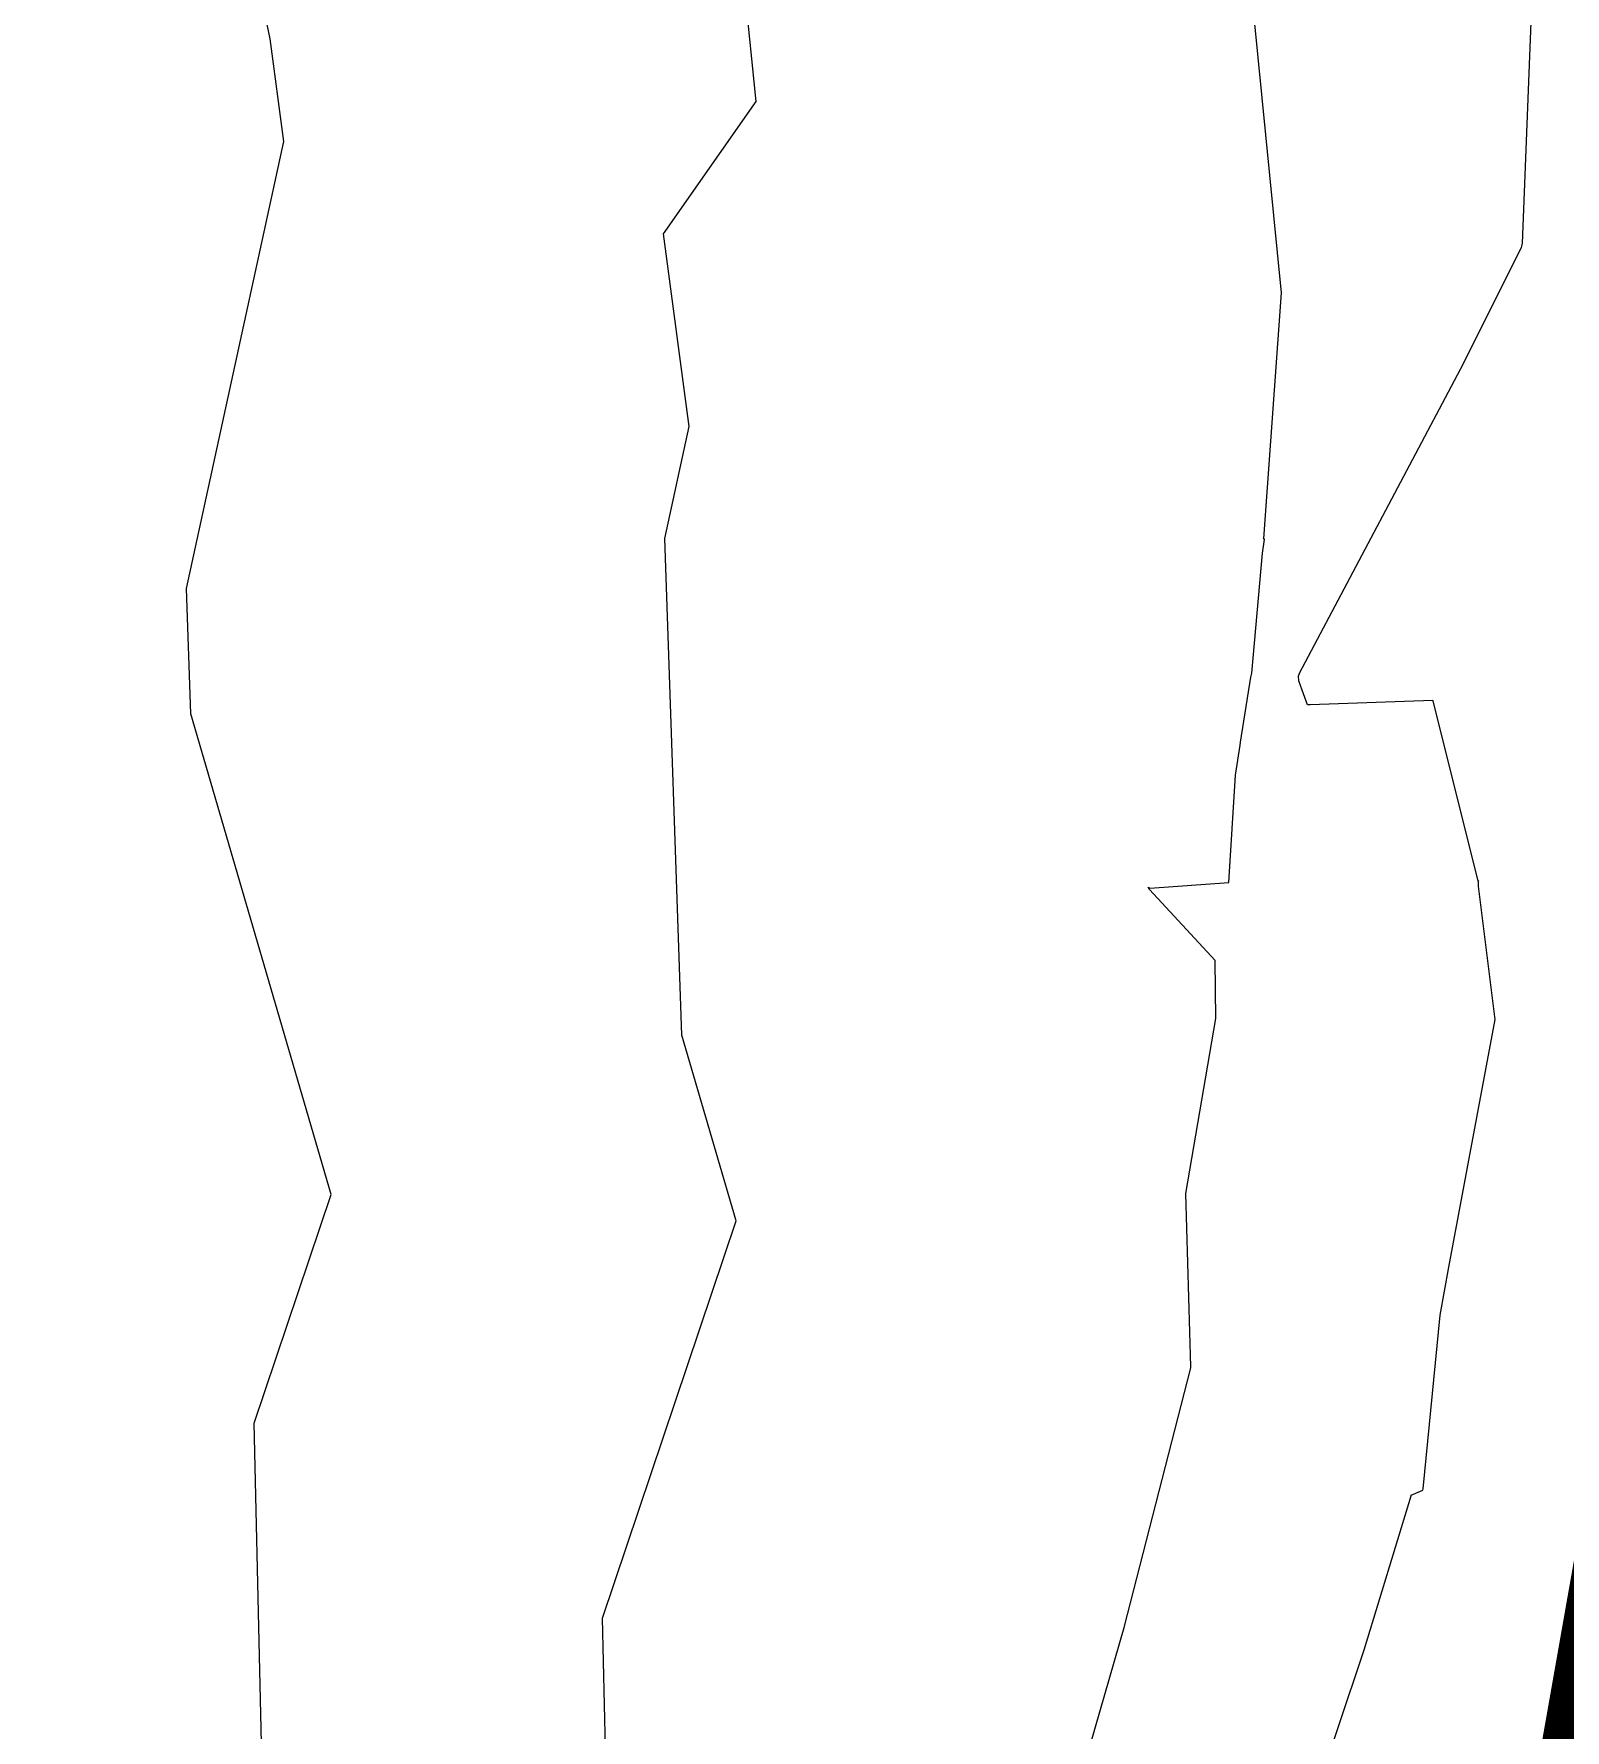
# Model space of a CAD drawing. Header units: metres. Extents: x 729358 to 732680, y 1423022 to 1426117.
# Drawn here: x 731042.9 to 731121.1, y 1425258 to 1425344.6 of the extents above; entities that cross this region are included whole.
import ezdxf

# ---------------------------------------------------------------- set-up
doc = ezdxf.new("R2010")
doc.units = ezdxf.units.M
doc.header["$MEASUREMENT"] = 0
doc.linetypes.add('PHANTOM', pattern=[2.5, 1.25, -0.25, 0.25, -0.25, 0.25, -0.25])
for name, color, linetype in [('36Bound', 6, 'PHANTOM'), ('HR36 IE-Exi_Xref$0$CONTOUR', 8, 'Continuous'), ('HR36 IE-Exi_Xref$0$CONTOURINDEX', 10, 'Continuous')]:
    doc.layers.add(name, color=color, linetype=linetype)

msp = doc.modelspace()

# ---------------------------------------------------------------- linework, layer by layer
at = {"layer": '36Bound', "const_width": 3.84}
msp.add_lwpolyline([(731089.287, 1424869.871), (731097.585, 1425120.068), (731110.411, 1425192.418), (731138.066, 1425349.107), (731186.636, 1425492.901), (731134.878, 1425523.957), (731220.888, 1425664.901), (730803.807, 1425911.355), (730764.779, 1425842.605), (730723.843, 1425770.493), (730682.741, 1425698.758), (730672.5, 1425703.906), (730659.078, 1425710.654), (730650.067, 1425715.184), (730455.778, 1425812.855), (730385.149, 1425653.569), (730390.362, 1425601.868), (730354.833, 1425374.706), (730264.082, 1425176.503), (730117.503, 1425088.872), (729994.076, 1425024.159), (729814.031, 1424892.64)], dxfattribs=at)
at = {"layer": 'HR36 IE-Exi_Xref$0$CONTOUR', "flags": 128}
for points, elevation in [([(731050.192, 1425228.38), (731050.153, 1425233.582), (731052.983, 1425241.19), (731054.755, 1425248.439), (731054.178, 1425273.682), (731058.108, 1425285.368), (731050.942, 1425309.898), (731050.724, 1425316.283), (731055.691, 1425339.097), (731054.994, 1425344.348), (731051.414, 1425361.557), (731050.01, 1425370.24), (731053.711, 1425387.354), (731049.601, 1425412.798), (731052.921, 1425423.06), (731049.782, 1425432.235), (731050.62, 1425444.801), (731050.978, 1425460.778)], 75), ([(731096.624, 1425256.427), (731098.607, 1425263.268), (731102.008, 1425276.511), (731102.011, 1425276.557), (731101.745, 1425285.417), (731103.291, 1425294.346), (731103.253, 1425297.309), (731099.893, 1425300.925), (731099.832, 1425301.044), (731099.918, 1425300.988), (731103.951, 1425301.291), (731104.283, 1425306.761), (731104.525, 1425308.294), (731104.55, 1425308.444), (731105.064, 1425311.761), (731105.114, 1425311.971), (731105.671, 1425318.086), (731105.771, 1425318.784), (731105.74, 1425318.84), (731106.637, 1425331.38), (731104.844, 1425349.405)], 73)]:
    msp.add_lwpolyline(points, dxfattribs=dict(at, elevation=elevation))
at = {"layer": 'HR36 IE-Exi_Xref$0$CONTOURINDEX', "flags": 128}
for points, elevation in [([(731067.03, 1425224.656), (731066.957, 1425234.406), (731067.543, 1425235.98), (731072.164, 1425254.884), (731071.962, 1425263.735), (731078.784, 1425284.02), (731076.014, 1425293.501), (731075.148, 1425318.833), (731076.394, 1425324.557), (731075.089, 1425334.385), (731079.81, 1425341.144), (731077.329, 1425365.602), (731080.786, 1425378.631), (731079.588, 1425383.253), (731076.763, 1425391.726), (731071.761, 1425416.12), (731071.45, 1425427.076), (731075.795, 1425448.012), (731076.924, 1425449.713), (731075.573, 1425451.87), (731071.534, 1425468.215)], 74), ([(731102.918, 1425238.386), (731110.865, 1425262.121), (731113.259, 1425269.988), (731113.265, 1425270.017), (731113.85, 1425270.262), (731113.867, 1425270.34), (731114.732, 1425279.203), (731115.189, 1425281.65), (731117.547, 1425294.297), (731116.688, 1425301.102), (731116.696, 1425301.385), (731116.678, 1425301.349), (731114.381, 1425310.556), (731114.371, 1425310.568), (731108.109, 1425310.359), (731107.963, 1425310.354), (731107.689, 1425311.094), (731107.525, 1425311.574), (731107.526, 1425311.583), (731107.503, 1425311.823), (731107.552, 1425311.969), (731115.78, 1425327.488), (731118.886, 1425333.688), (731118.924, 1425333.833), (731118.945, 1425333.912), (731119.837, 1425356.937)], 72)]:
    msp.add_lwpolyline(points, dxfattribs=dict(at, elevation=elevation))

doc.saveas('drawing.dxf')
